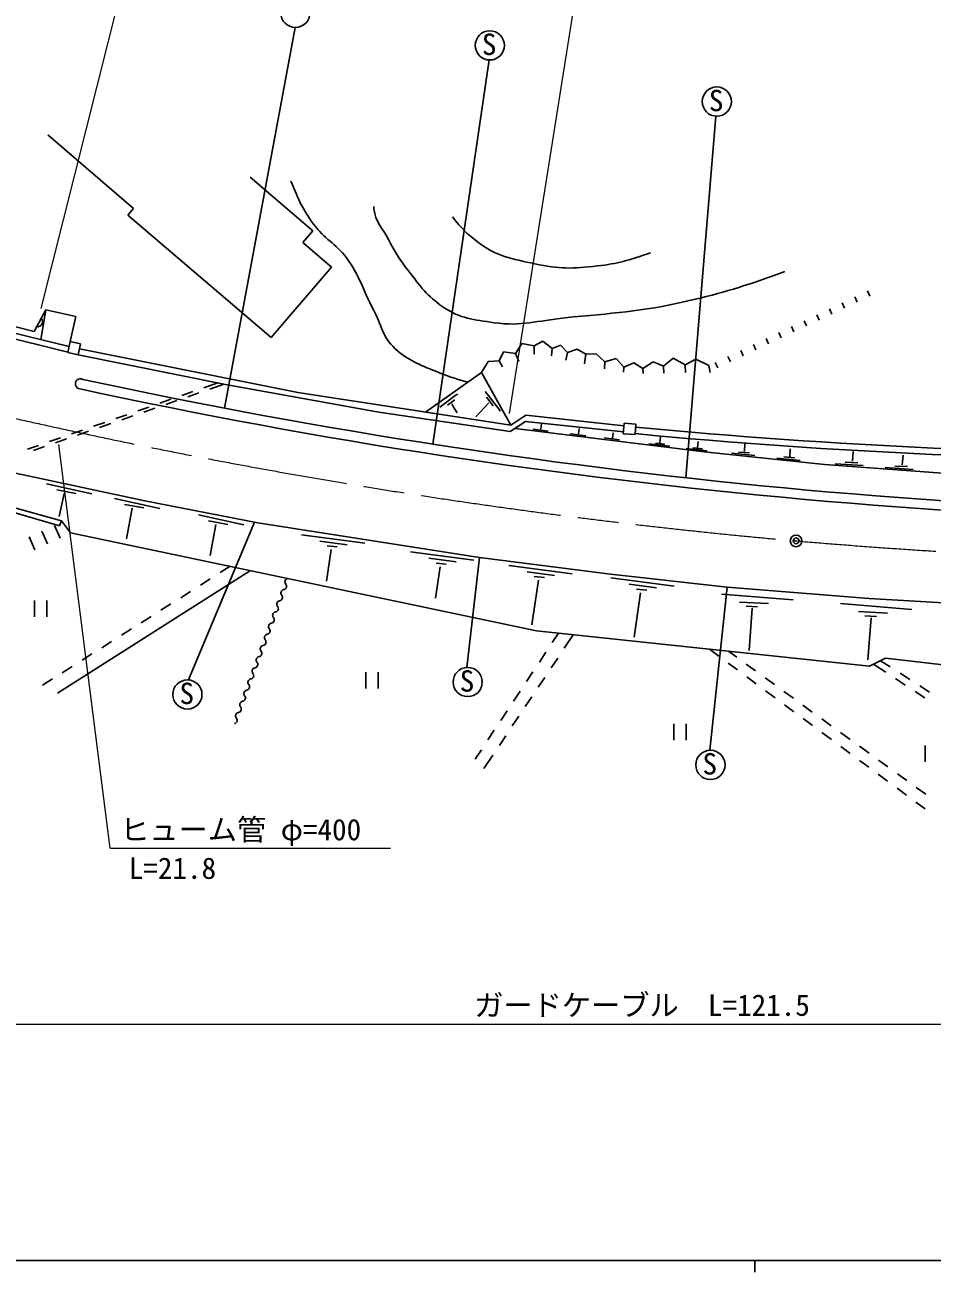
# Model space of a CAD drawing. Units: millimetres at full size, sheet at 1:1000; details may follow other scales. Extents: x 40000 to 680000, y 20000 to 380000.
# Drawn here: x 205518 to 283170, y 204000 to 310822 of the extents above; entities that cross this region are included whole.
import ezdxf
from ezdxf.enums import TextEntityAlignment as Align

# ---------------------------------------------------------------- set-up
doc = ezdxf.new("R2010")
doc.units = ezdxf.units.MM
doc.header["$LTSCALE"] = 1000
doc.header["$PDMODE"] = 32
doc.header["$PDSIZE"] = 500
doc.linetypes.add('CHAIN', pattern=[18.5, 12, -1.5, 3.5, -1.5])
for name, color, linetype, lineweight in [('M-BGD', 7, 'Continuous', 25), ('M-BMK', 2, 'CHAIN', 13), ('M-BMK-SRVR', 3, 'Continuous', 25), ('M-STR-HTXT', 7, 'Continuous', 13), ('M-TTL-BAND', 7, 'Continuous', 25)]:
    doc.layers.add(name, color=color, linetype=linetype, lineweight=lineweight)
doc.styles.add('ＭＳ ゴシック', font='')
doc.styles.get('ＭＳ ゴシック').set_extended_font_data('MS Gothic')

msp = doc.modelspace()

# ---------------------------------------------------------------- linework, layer by layer
at = {"layer": 'M-BGD'}
for p, q in [((228650, 310606), (222593, 277999)), ((245247, 307823), (240434, 274914)), ((262098, 272035), (264665, 303010)), ((207473, 301396), (214810, 295112)), ((230148, 293195), (224791, 297784)), ((214810, 295112), (214319, 294539)), ((214319, 294539), (226581, 284038)), ((229293, 292197), (230148, 293195)), ((231760, 290085), (229293, 292197)), ((180450, 289898), (209197, 282792)), ((209296, 283287), (180552, 290225)), ((226581, 284038), (231760, 290085)), ((276559, 287534), (276772, 287082)), ((277645, 288045), (277858, 287592)), ((207306, 286418), (206885, 283869)), ((207306, 286418), (209881, 285856)), ((274388, 286512), (274601, 286060)), ((275474, 287023), (275686, 286571)), ((209881, 285856), (209379, 283695)), ((272216, 285490), (272429, 285038)), ((273302, 286001), (273515, 285549)), ((270045, 284468), (270258, 284016)), ((271130, 284979), (271343, 284527)), ((209379, 283695), (209189, 282753)), ((210273, 283515), (209379, 283695)), ((210083, 282573), (210273, 283515)), ((247504, 282693), (248054, 283548)), ((248054, 283548), (249095, 283337)), ((249095, 283337), (249844, 283723)), ((249095, 283337), (249109, 282633)), ((249844, 283723), (250663, 283103)), ((250663, 283103), (250584, 282477)), ((250663, 283103), (251366, 283396)), ((251366, 283396), (251962, 282775)), ((267873, 283446), (268086, 282994)), ((268959, 283957), (269172, 283505)), ((209189, 282753), (210083, 282573)), ((210083, 282573), (222689, 280022)), ((228877, 279335), (210185, 283078)), ((245163, 281991), (246123, 282062)), ((246123, 282062), (246474, 282822)), ((246123, 282062), (246402, 281525)), ((246474, 282822), (247504, 282693)), ((247504, 282693), (247791, 282001)), ((251962, 282775), (251832, 282110)), ((251962, 282775), (252793, 283045)), ((252793, 283045), (253542, 282635)), ((253542, 282635), (253424, 281790)), ((253542, 282635), (254408, 282647)), ((254408, 282647), (255145, 281980)), ((255145, 281980), (256140, 282249)), ((256140, 282249), (256784, 281512)), ((260177, 281593), (261008, 282272)), ((261008, 282272), (262038, 281710)), ((262038, 281710), (262938, 282181)), ((262938, 282181), (264074, 281664)), ((265702, 282424), (265914, 281972)), ((266787, 282935), (267000, 282483)), ((244604, 281052), (239796, 277656)), ((244604, 281052), (245163, 281991)), ((247099, 276533), (244604, 281052)), ((255145, 281980), (255117, 281377)), ((256784, 281512), (256747, 281088)), ((256784, 281512), (257638, 281874)), ((257638, 281874), (258410, 281406)), ((258410, 281406), (259300, 281980)), ((258410, 281406), (258448, 280979)), ((259300, 281980), (260177, 281593)), ((260177, 281593), (260195, 280995)), ((262038, 281710), (262068, 281065)), ((264074, 281664), (264168, 281043)), ((264616, 281913), (264829, 281461)), ((220843, 279741), (222031, 280155)), ((221356, 279634), (222551, 280050)), ((222689, 280022), (235813, 277663)), ((218954, 279083), (219898, 279412)), ((219467, 278976), (220412, 279305)), ((247099, 276533), (228877, 279335)), ((242436, 279147), (241032, 278094)), ((242565, 279206), (242436, 279147)), ((244918, 279419), (245163, 279107)), ((245033, 278940), (245132, 278784)), ((245163, 279107), (246239, 277734)), ((215176, 277768), (216121, 278097)), ((215690, 277661), (216634, 277990)), ((217065, 278426), (218009, 278754)), ((217579, 278318), (218523, 278647)), ((242229, 278659), (241678, 278254)), ((242079, 278373), (242105, 278233)), ((242105, 278233), (242521, 277609)), ((242323, 278706), (242229, 278659)), ((245236, 278457), (244117, 277266)), ((245132, 278784), (245589, 278202)), ((211399, 276452), (212343, 276781)), ((211913, 276345), (212857, 276674)), ((213288, 277110), (214232, 277439)), ((213801, 277003), (214746, 277332)), ((235813, 277663), (247068, 275994)), ((247068, 275994), (248376, 276847)), ((247099, 276533), (248407, 277386)), ((248407, 277386), (248274, 277299)), ((248376, 276847), (256749, 275958)), ((248407, 277386), (256790, 276491)), ((256807, 276715), (256738, 275808)), ((257812, 276639), (256807, 276715)), ((209510, 275794), (210455, 276123)), ((210024, 275687), (210968, 276016)), ((263674, 274266), (247479, 276262)), ((248984, 276196), (250310, 276024)), ((249691, 276186), (249750, 276648)), ((252192, 275801), (253518, 275629)), ((252899, 275790), (252958, 276253)), ((255803, 275432), (255863, 275895)), ((256738, 275808), (257743, 275732)), ((257743, 275732), (257812, 276639)), ((205733, 274479), (206677, 274808)), ((206246, 274372), (207191, 274700)), ((207621, 275136), (208566, 275465)), ((208135, 275029), (209079, 275358)), ((255096, 275443), (256422, 275271)), ((258911, 274947), (260710, 274739)), ((259490, 275006), (260301, 274919)), ((259871, 275016), (259937, 275530)), ((262125, 274551), (263925, 274343)), ((262704, 274610), (263516, 274523)), ((263086, 274620), (263152, 275133)), ((267107, 274280), (267144, 274930)), ((215786, 270058), (199459, 273561)), ((273960, 273179), (263674, 274266)), ((266005, 274134), (267992, 273936)), ((266613, 274238), (267555, 274160)), ((269884, 273724), (271871, 273526)), ((270492, 273828), (271434, 273750)), ((270986, 273870), (271023, 274520)), ((276352, 273455), (276431, 274293)), ((280625, 273138), (280705, 273976)), ((292053, 271840), (273960, 273179)), ((274872, 273237), (277271, 273073)), ((275724, 273358), (276803, 273306)), ((279145, 272921), (281544, 272757)), ((279998, 273041), (281076, 272989)), ((207367, 271502), (211252, 270660)), ((208465, 267917), (200093, 270346)), ((200426, 270615), (208647, 268339)), ((208233, 270999), (209883, 270695)), ((208865, 270683), (208443, 268717)), ((213184, 270254), (217070, 269411)), ((214050, 269751), (215700, 269446)), ((214682, 269435), (214201, 266796)), ((225454, 268180), (215786, 270058)), ((208647, 268339), (208465, 267917)), ((208647, 268339), (209419, 267332)), ((225155, 268238), (219506, 254719)), ((220367, 268848), (224252, 268006)), ((221233, 268345), (222883, 268041)), ((244420, 265193), (225454, 268180)), ((206959, 267459), (207450, 266363)), ((208055, 267949), (208545, 266853)), ((209419, 267332), (249322, 258917)), ((221865, 268029), (221384, 265391)), ((229183, 267159), (234607, 266439)), ((205864, 266968), (206354, 265873)), ((230762, 266615), (233097, 266299)), ((231377, 266194), (232254, 266106)), ((231728, 265878), (231324, 263192)), ((238514, 265690), (243938, 264970)), ((240094, 265146), (242429, 264830)), ((243337, 255786), (244420, 265193)), ((255651, 263785), (244420, 265193)), ((224833, 264081), (208308, 253572)), ((223080, 264451), (222226, 263909)), ((241060, 264408), (240656, 261723)), ((240708, 264724), (241586, 264637)), ((246929, 264534), (252352, 263814)), ((248508, 263989), (250843, 263673)), ((221382, 263373), (220537, 262837)), ((249474, 263252), (248914, 259449)), ((249123, 263568), (250000, 263480)), ((265624, 262672), (255651, 263785)), ((255674, 263473), (261098, 262753)), ((257254, 262929), (259589, 262613)), ((219693, 262301), (218849, 261765)), ((258220, 262192), (257660, 258388)), ((257868, 262507), (258746, 262420)), ((265624, 262672), (264160, 248691)), ((265158, 262072), (271267, 261580)), ((277788, 261698), (265624, 262672)), ((206341, 261513), (206341, 260113)), ((207391, 260113), (207391, 261513)), ((218004, 261229), (217160, 260694)), ((266685, 261387), (269178, 261264)), ((267247, 261036), (268230, 260966)), ((267771, 260863), (267500, 257250)), ((275334, 261257), (281443, 260765)), ((295998, 260650), (277788, 261698)), ((216316, 260158), (215472, 259622)), ((276861, 260572), (279354, 260449)), ((277423, 260221), (278406, 260151)), ((277948, 260048), (277676, 256435)), ((214627, 259086), (213783, 258550)), ((249322, 258917), (277825, 255900)), ((251185, 258720), (250655, 257917)), ((252460, 258585), (251685, 257426)), ((212939, 258014), (212094, 257478)), ((211250, 256943), (210406, 256407)), ((250104, 257083), (249552, 256249)), ((251129, 256595), (250574, 255763)), ((264116, 257351), (264908, 256764)), ((265744, 257179), (266445, 256670)), ((277825, 255900), (279194, 256585)), ((279194, 256585), (288409, 255532)), ((209561, 255871), (208717, 255335)), ((234704, 255396), (234704, 253996)), ((235754, 253996), (235754, 255396)), ((249001, 255415), (248450, 254580)), ((265712, 256168), (266515, 255573)), ((267255, 256082), (268064, 255495)), ((279206, 255379), (278160, 256068)), ((278747, 256362), (279583, 255830)), ((207873, 254799), (207018, 254257)), ((250018, 254932), (249462, 254100)), ((267319, 254977), (268122, 254382)), ((268873, 254907), (269682, 254320)), ((280876, 254278), (280041, 254828)), ((280427, 255293), (281271, 254757)), ((247898, 253746), (247347, 252912)), ((248906, 253269), (248351, 252438)), ((268925, 253787), (269729, 253191)), ((270492, 253732), (271301, 253145)), ((282546, 253178), (281711, 253728)), ((282114, 254220), (282958, 253683)), ((270532, 252596), (271336, 252000)), ((272110, 252558), (272920, 251970)), ((246795, 252078), (246244, 251243)), ((247795, 251606), (247239, 250775)), ((272139, 251405), (272943, 250810)), ((273729, 251383), (274538, 250795)), ((245693, 250409), (245141, 249575)), ((261066, 250953), (261066, 249553)), ((262116, 249553), (262116, 250953)), ((273746, 250214), (274549, 249619)), ((275347, 250208), (276157, 249620)), ((246683, 249944), (246127, 249112)), ((275353, 249023), (276156, 248428)), ((276966, 249033), (277775, 248446)), ((282571, 249116), (282571, 247716)), ((244590, 248741), (244060, 247938)), ((245572, 248281), (244797, 247122)), ((276960, 247832), (277763, 247237)), ((278584, 247858), (279394, 247271)), ((278567, 246642), (279370, 246046)), ((280203, 246683), (281012, 246096)), ((280173, 245451), (280977, 244855)), ((281822, 245508), (282631, 244921)), ((281780, 244260), (282584, 243665))]:
    msp.add_line(p, q, dxfattribs=at)
msp.add_lwpolyline([(179996, 291274), (206292, 284574), (207306, 286418)], dxfattribs=at)
for centre in [(228665, 311856), (245312, 309071), (264744, 304258), (243417, 254539), (219423, 253472), (264196, 247441)]:
    msp.add_circle(centre, 1250, dxfattribs=at)
for centre, radius, start, end in [((206606, 285387), 417, 257.45421, 44.9338), ((210272, 280081), 440, 61.06279, 263.81667), ((318641, 780394), 511494, 257.79255, 271.85303), ((317528, 775288), 507126, 257.78442, 271.98252), ((304195, 757844), 484258, 264.49636, 270.5297), ((304925, 763039), 488934, 264.46815, 270.4623), ((227625, 262740), 291, 278.81765, 40.75094), ((228066, 263121), 291, 98.81765, 220.75094), ((227273, 261784), 291, 278.81765, 40.75094), ((227714, 262164), 291, 98.81765, 220.75094), ((226920, 260827), 291, 278.81765, 40.75094), ((227362, 261208), 291, 98.81765, 220.75094), ((226658, 259295), 291, 98.81765, 220.75094), ((226568, 259871), 291, 278.81765, 40.75094), ((227010, 260251), 291, 98.81765, 220.75094), ((226305, 258339), 291, 98.81765, 220.75094), ((226216, 258915), 291, 278.81765, 40.75094), ((225953, 257382), 291, 98.81765, 220.75094), ((225864, 257958), 291, 278.81765, 40.75094), ((225601, 256426), 291, 98.81765, 220.75094), ((225512, 257002), 291, 278.81765, 40.75094), ((225249, 255469), 291, 98.81765, 220.75094), ((225159, 256045), 291, 278.81765, 40.75094), ((224455, 254132), 291, 278.81765, 40.75094), ((224896, 254513), 291, 98.81765, 220.75094), ((224807, 255089), 291, 278.81765, 40.75094), ((224103, 253176), 291, 278.81765, 40.75094), ((224544, 253556), 291, 98.81765, 220.75094), ((223750, 252219), 291, 278.81765, 40.75094), ((224192, 252600), 291, 98.81765, 220.75094), ((223398, 251263), 291, 278.81765, 40.75094), ((223840, 251643), 291, 98.81765, 220.75094)]:
    msp.add_arc(centre, radius, start, end, dxfattribs=at)
for points, knots in [([(243437, 280228), (242147, 280578), (241733, 280717), (240686, 281153), (239242, 281753), (238349, 282056), (237191, 283108), (236095, 284103), (236056, 285121), (235355, 286425), (234428, 288148), (234214, 289301), (233044, 290868), (232104, 292128), (231162, 292481), (230231, 293747), (229263, 295064), (228999, 295721), (228283, 297451)], [0, 0, 0, 0, 1, 1, 1, 2, 2, 2, 3, 3, 3, 4, 4, 4, 5, 5, 5, 6, 6, 6, 6]), ([(235374, 295274), (235371, 295182), (235383, 295146), (235392, 295064), (235520, 293939), (236116, 293452), (236638, 292448), (237211, 291346), (237579, 290744), (238341, 289762), (239373, 288433), (239933, 287601), (241325, 286656), (242798, 285655), (243922, 285577), (245685, 285319), (248026, 284977), (249374, 285495), (251727, 285734), (255817, 286149), (258149, 286233), (262154, 287156), (265500, 287927), (266724, 288324), (270566, 289703)], [0, 0, 0, 0, 1, 1, 1, 2, 2, 2, 3, 3, 3, 4, 4, 4, 5, 5, 5, 6, 6, 6, 7, 7, 7, 8, 8, 8, 8]), ([(242130, 294383), (242924, 293349), (243330, 292970), (244263, 292251), (245893, 290993), (247171, 290802), (249180, 290355), (251214, 289903), (252443, 289930), (254512, 290177), (256334, 290395), (257076, 290621), (259073, 291303)], [0, 0, 0, 0, 1, 1, 1, 2, 2, 2, 3, 3, 3, 4, 4, 4, 4])]:
    msp.add_open_spline(points, degree=3, knots=knots, dxfattribs=at)
at = {"layer": 'M-BMK'}
for centre, radius, start, end in [((316188, 769325), 504678, 254.95587, 264.92384), ((318477, 819390), 554753, 265.14581, 275.51264)]:
    msp.add_arc(centre, radius, start, end, dxfattribs=at)
at = {"layer": 'M-BMK-SRVR'}
msp.add_circle((271534, 266627), 500, dxfattribs=at)
msp.add_point((271534, 266627), dxfattribs=at)
at = {"layer": 'M-STR-HTXT'}
for p, q in [((253920, 321365), (246963, 277551)), ((214712, 317674), (206879, 286532)), ((212815, 240300), (208431, 274878)), ((212815, 240300), (236821, 240300)), ((325956, 225198), (200749, 225198))]:
    msp.add_line(p, q, dxfattribs=at)
at = {"layer": 'M-TTL-BAND'}
for p, q in [((40000, 205000), (579000, 205000)), ((268000, 205000), (268000, 204000))]:
    msp.add_line(p, q, dxfattribs=at)

# ---------------------------------------------------------------- texts
at = {"layer": 'M-BGD', "style": 'ＭＳ ゴシック'}
for p in [(244634, 307698), (264065, 302884), (242738, 253165), (218745, 252099), (263517, 246067)]:
    msp.add_text('S', height=1833, dxfattribs=at).set_placement(p, align=Align.BOTTOM_LEFT)
at = {"layer": 'M-STR-HTXT', "style": 'ＭＳ ゴシック'}
for s, p in [('ヒューム管 φ=400', (213669, 240433)), ('L=21.8', (214402, 237129)), ('ガードケーブル\u3000L=121.5', (243981, 225395))]:
    msp.add_text(s, height=1833, dxfattribs=at).set_placement(p, align=Align.BOTTOM_LEFT)

doc.saveas('drawing.dxf')
